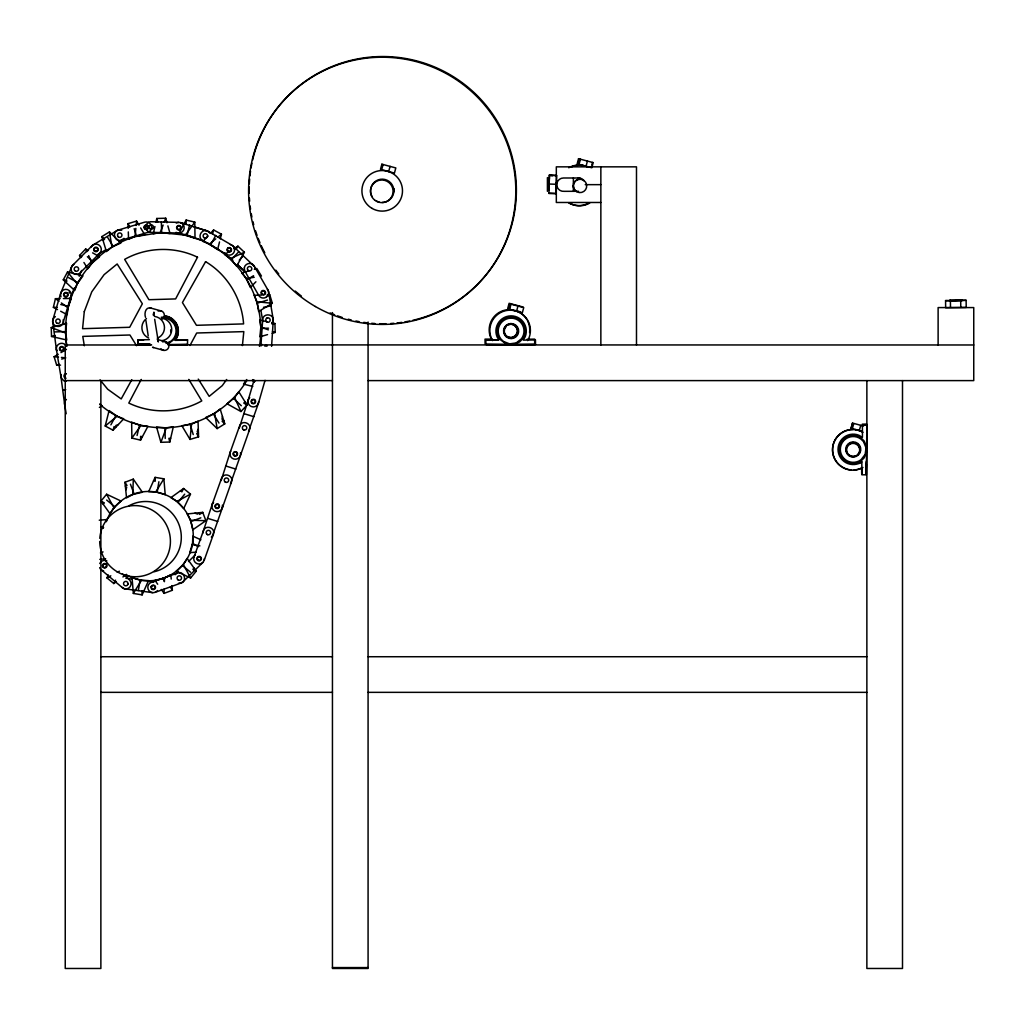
<?xml version="1.0" encoding="UTF-8"?>
<svg xmlns="http://www.w3.org/2000/svg" width="1025" height="1025" viewBox="0 0 1025 1025"><rect width="100%" height="100%" fill="white"/><g stroke="black" fill="none" stroke-linecap="round" stroke-linejoin="round"><path stroke-width="1.5" d="M861.833 461.788L861.858 474.806L866.317 474.793L866.868 425.106L862.409 425.106L862.448 437.368L859.04 435.317A15.196 15.196 0 0 0 838.027 449.36A15.196 15.196 0 0 0 859.04 463.403L861.833 461.788L859.04 463.479M548.952 190.061L549.438 174.942L556.69 175.57L549.438 175.326L552.424 175.8M140.553 440.135L147.92 426.323L140.822 425.618L131.648 422.159L131.879 438.085L140.553 440.135L140.617 436.343L142.36 436.752M186.114 220.067L178.747 233.892L185.845 234.597L195.019 238.056L194.788 222.118L186.114 220.067L186.05 223.873L184.308 223.463M556.127 187.78L556.088 191.329L556.28 188.203M866.368 464.261L866.138 473.768L866.112 463.287M556.319 187.947L556.075 193.738L548.952 193.494L549.438 174.942M556.69 175.954L556.075 193.738M132.827 494.486L133.288 479.136L124.947 482.275L126.549 497.855L132.827 494.486L142.373 492.231L133.288 479.136M171.905 585.582L172.379 590.259L164.051 593.385L164.179 589.003M171.239 579.087L170.791 574.666L164.513 578.049L164.397 581.675L163.154 578.369M196.095 552.142L189.753 552.667L192.572 543.263L192.79 536.139L200.874 539.778M556.178 186.14L556.293 182.693M271.587 346.335L273.291 319.762C273.227 313.752 263.694 313.035 262.72 318.98L260.914 345.873M203.052 532.898L203.155 531.488M221.144 480.533L230.151 452.384A5.343 5.343 0 0 1 230.728 451.141M239.222 428.168L248.229 400.019M549.362 178.517L549.426 177.735M63.383 298.557L71.353 298.442L67.893 307.628L67.202 314.713L60.68 311.241M65.613 332.984L66.574 323.221L51.25 327.564L51.519 336.469L66.779 340.018L65.613 332.984L51.25 327.564M128.304 231.919L128.561 239.299L135.057 236.365L135.838 228.37M136.133 225.462L136.568 221.08L128.035 223.642L128.189 228.344M190.035 439.417L191.547 424.145L198.043 421.198L198.568 436.855L190.035 439.417L181.873 425.747L191.547 424.145M242.412 345.566L243.809 331.613L196.685 333.01L189.984 345.463M266.872 321.658L259.671 319.992L260.837 327.026L259.876 336.789L267.538 334.611M509.451 344.733L535.511 344.387L485.901 344.387L509.451 344.733L509.566 343.875L516.177 342.939L521.443 338.801A12.915 12.915 0 0 0 519.726 321.44A12.915 12.915 0 0 0 502.276 321.632A12.915 12.915 0 0 0 500.943 339.032L503.352 341.389L509.566 343.875M153.34 227.627A2.229 2.229 0 0 0 150.611 224.898A2.229 2.229 0 0 0 149.612 228.626A2.229 2.229 0 0 0 153.34 227.627L153.417 227.05M60.859 375.97L61.052 374.573M222.015 419.225L222.438 416.419M138.349 590.49L140.092 579.983M157.145 492.269L158.888 481.75M154.929 226.538L153.263 233.738L160.297 232.573L170.06 233.533L167.882 225.872M155.928 222.22L156.799 218.479L165.704 218.21L167.011 222.809M169.791 442.031L173.34 426.772L166.306 427.925L156.543 426.964L160.899 442.3L169.791 442.031L168.882 438.341L170.662 438.29M57.528 309.563L53.377 307.346L55.427 298.672L60.206 298.608M137.068 435.497L139.528 425.132M187.152 235.084L189.599 224.718M105.203 426.003L109.098 410.564L117.068 416.278L123.743 418.789L113.045 430.231L105.203 426.003L117.068 416.278M219.517 241.926L217.569 249.652L209.6 243.937L202.924 241.426L207.972 236.032M220.298 238.838L221.464 234.2L213.623 229.984L210.407 233.418M381.697 169.676L383.081 164.513M388.68 171.547L390.064 166.383M509.31 307.5L510.347 303.631M509.617 309.345L511.001 304.182M516.587 311.216L517.971 306.052M577.844 164.026L579.227 158.862M578.382 164.179L579.766 159.016M579.061 164.359L580.445 159.195M586.044 166.229L587.428 161.066M591.809 165.012L592.501 162.437M851.109 428.424L852.493 423.261M852.339 428.745L853.723 423.594M859.322 430.615L860.705 425.452M866.919 451.243L864.178 457.842L861.641 460.392A13.812 13.812 0 0 1 843.05 458.764A13.812 13.812 0 0 1 843.05 440.122A13.812 13.812 0 0 1 861.641 438.495L864.178 441.045L866.919 447.643M113.045 430.231L114.095 426.579L115.671 427.425M213.623 229.984L212.572 233.636L210.996 232.79M258.543 402.876L265.052 380.313M248.204 400.147L253.982 380.365M127.805 584.506L127.971 583.942A2.229 2.229 0 0 0 124.973 581.521A2.229 2.229 0 0 0 124.371 585.326A2.229 2.229 0 0 0 127.971 583.942M60.693 293.304L52.723 320.338C51.468 326.219 60.603 329.025 62.858 323.439L71.02 296.097A5.343 5.343 0 0 0 65.446 289.37A5.343 5.343 0 0 0 60.975 296.878M203.155 531.514L212.073 504.748A5.343 5.343 0 0 1 213.533 502.429A5.343 5.343 0 0 0 214.955 511.18A5.343 5.343 0 0 0 222.515 506.529M212.137 504.582L221.746 477.714C224.296 472.256 233.277 475.549 231.688 481.366L212.393 536.126M258.454 403.158L248.562 431.384M204.206 560.291L213.61 533.73C215.186 527.913 206.204 524.633 203.655 530.079L194.045 556.959M125.755 490.065L126.716 487.387M77.234 283.874L74.722 290.536L63.281 279.838L67.509 271.997L82.961 275.892L77.234 283.874L67.509 271.997M66.83 345.758A97.618 97.618 0 0 1 135.133 236.647L160.297 232.573L163.129 225.064M164.154 222.323L165.704 218.21M160.899 442.3L166.306 427.925M70.892 296.545L74.453 287.833M79.194 276.263L81.577 270.446M60.911 292.714L71.814 266.321L73.774 264.373M197.159 431.627L198.299 429.027M155.095 477.368L148.689 491.654L155.813 491.872L165.204 494.691L163.885 478.816L155.095 477.368L155.287 481.161L153.519 480.866M142.129 594.884L148.548 580.598L141.424 580.381L132.033 577.549L133.352 593.437L142.129 594.884L141.95 591.092L143.705 591.387M116.35 581.7L113.813 583.545L106.933 577.882L108.291 574.999M190.496 494.127L183.693 508.541L176.966 501.392L170.906 497.65L183.616 488.477L190.496 494.127L176.966 501.392M113.813 583.545L115.543 580.163M183.616 488.477L181.873 491.859L180.49 490.732M141.245 379.442L128.804 403.068C151.662 414.138 179.644 413.37 201.784 400.89L188.805 379.404M66.087 282.464L66.933 280.901L63.281 279.838M110.892 424.85L115.94 415.458M210.727 244.744L215.775 235.366M153.161 314.97L153.917 312.151L154.275 316.084M131.815 379.698L121.206 398.93L107.702 389.231L100.04 379.878M233.931 248.639L237.915 246.154L244.398 252.265L236.634 266.18L230.42 258.595L224.616 254.443L230.894 250.536M187.46 340.185L175.288 340.351L177.274 336.559M175.288 340.351L177.21 336.93A15.196 15.196 0 0 0 177.082 325.297M237.915 246.154L235.955 249.408L234.648 248.191M113.89 507.772L110.136 513.832L100.962 501.135L106.626 494.242L121.027 501.046L113.89 507.772L106.626 494.242M155.813 491.872L163.885 478.816M133.352 593.437L141.424 580.381M183.347 564.48L187.088 558.42L196.262 571.117L190.612 577.998L176.198 571.207L183.347 564.48L190.612 577.998M230.471 483.762L249.78 428.988C251.356 423.184 242.374 419.891 239.824 425.349L230.215 452.217A5.343 5.343 0 0 0 233.623 458.957A5.343 5.343 0 0 0 240.362 455.548A5.343 5.343 0 0 0 240.465 452.781M92.609 252.855L99.566 256.737L91.981 262.964L87.83 268.755L83.922 262.49M185.845 234.597L194.788 222.118M131.879 438.085L140.822 425.618M246.769 379.545L243.489 384.106L252.765 386.451M234.623 397.546L238.774 391.755L247.051 405.042L240.952 411.525L227.037 403.773L234.623 397.546L240.952 411.525M226.679 379.506L222.271 385.631L209.177 396.355L198.273 379.109M271.843 323.759L273.291 319.915L268.576 291.766A5.343 5.343 0 0 0 267.358 289.306M103.218 504.249L104.345 502.865L100.962 501.135M177.927 502.404L184.692 494.178M194.02 568.004L192.879 569.387L196.262 571.117M239.286 260.171L243.309 255.609M80.898 257.634L79.54 255.456L85.652 248.972L88.432 250.536M231.304 259.671L238.607 251.919M245.026 401.787L243.796 403.081L247.051 405.042M255.904 281.785L250.356 287.5L246.308 278.557L241.797 273.047L248.857 270.895M123.999 238.351L118.99 241.797M175.108 574.717L178.465 571.425M188.523 561.546L195.237 554.948M202.899 562.405L182.463 582.354L178.491 583.327M211.342 537.036L212.393 536.101M111.956 247.063L106.433 251.586L101.872 236.596L109.457 231.919L120.886 243.015L111.956 247.063L109.457 231.919M209.6 243.937L215.801 238.851M218.069 236.993L221.464 234.2M214.648 413.447L220.157 408.924L224.718 423.914L217.146 428.591L205.718 417.495L214.648 413.447L217.146 428.591M55.35 316.558L53.377 318.493L52.647 321.184L56.401 349.474A5.343 5.343 0 0 0 56.798 350.793A5.343 5.343 0 0 1 59.424 343.798A5.343 5.343 0 0 1 66.484 346.309M122.923 576.96L126.511 574.372M205.884 520.7L192.79 529.771L190.535 520.226L187.165 513.948L202.745 512.359L205.884 520.7L190.535 520.226M202.745 512.359L199.555 514.422L198.927 512.743M99.387 407.425L102.052 405.772L99.733 404.106M103 240.273L104.512 239.338L101.872 236.596M246.884 279.825L253.534 275.725M98.887 253.931L105.601 249.869M117.593 230.253C111.968 232.406 114.595 241.593 120.514 240.439L147.882 232.368A5.343 5.343 0 0 0 151.328 225.641A5.343 5.343 0 0 0 144.602 222.194L117.593 230.253L121.744 230.189M117.644 230.228L93.16 244.911A5.343 5.343 0 0 0 91.302 246.935M60.526 365.118L56.683 365.246L54.12 356.713L58.233 354.266M60.962 352.626L66.433 349.358M267.205 294.854L269.767 294.764L272.33 303.298L258.646 311.459L257.044 301.786L254.11 295.29L261.49 295.046M168.6 343.631L174.212 339.224A13.812 13.812 0 0 0 161.207 317.263M56.683 365.246L58.899 364.016M266.436 296.597L269.767 294.764M106.933 577.882L110.803 575.807M117.247 572.347L119.387 571.194M230.42 258.595L244.398 252.265M115.748 425.542L118.4 424.504M125.345 486.093L127.01 485.466L124.947 482.275M100.399 552.911L103.064 551.911M190.855 521.584L200.836 517.83M171.995 586.428L170.329 587.056L172.379 590.259M266.923 318.096A2.229 2.229 0 0 1 270.177 320.159A2.229 2.229 0 0 1 266.769 321.952A2.229 2.229 0 0 1 266.923 318.096L267.461 317.891M155.185 592.347L181.694 582.802C187.191 580.355 184.052 571.322 178.222 572.796L151.341 582.379M254.328 269.229L256.775 268.486L261.465 276.071M61.692 359.096L65.779 357.866L61.41 357.43M257.275 303.157L267.487 300.094M198.44 433.024L196.736 433.537L198.568 436.855M272.137 333.304L275.2 332.433L274.931 323.528L271.881 322.824M166.076 343.413L171.149 341.094L173.507 338.686A12.915 12.915 0 0 0 162.463 318.045M513.064 344.72L519.637 341.914L522.148 339.339A13.812 13.812 0 0 0 520.316 320.774A13.812 13.812 0 0 0 501.661 320.979A13.812 13.812 0 0 0 500.251 339.583L505.966 343.875L509.451 344.759M51.519 336.469L55.209 335.559L55.26 337.34M272.471 324.143L274.931 323.528M164.513 578.049L154.967 580.304L157.683 584.224M263.476 307.321L270.946 305.86M135.057 236.365L144.73 234.763L140.643 227.922M246.308 278.557L254.238 277.262M62.73 390.102L65.741 389.628M99.784 559.355L105.665 558.753M99.246 520.2L107.189 519.534M945.562 300.594L966.127 300.312L966.216 307.423L945.652 307.718L945.562 300.594L951.021 300.85M966.127 300.312L952.481 300.825M65.792 373.817L66.369 373.792A2.229 2.229 0 0 0 63.986 375.842A2.229 2.229 0 0 0 66.048 378.225M55.094 331.908L65.754 331.6M260.696 328.41L268.512 328.179M151.213 308.166C145.665 306.27 144.013 313.394 145.537 317.366M149.394 339.659L137.914 339.852L137.965 344.31L150.534 344.49M143.59 340.108L137.85 340.185L137.914 344.643L150.47 344.823M187.524 339.813L175.352 339.98L187.524 339.852L187.524 344.643L168.062 344.9L973.75 344.977M492.205 339.07L485.03 339.121L485.081 343.618M137.965 344.272L149.842 344.105M485.85 339.941L498.778 339.762L485.85 339.98L485.901 344.426M527.029 339.262L534.64 339.121L534.691 343.58M137.914 344.605L149.778 344.451M168.113 344.567L187.575 344.31M862.243 424.171L866.689 424.068M866.868 425.183L862.409 425.106M585.237 184.654L600.855 184.654M600.855 202.476L556.319 202.476L556.319 166.844L636.487 166.844L636.487 344.977M151.649 344.977L65.241 344.977L65.241 968.471L100.873 968.471L100.873 380.608M65.241 380.608L332.446 380.608M368.077 380.608L973.75 380.608L973.75 307.577L938.118 307.577L938.118 344.977M100.873 656.73L332.446 656.73M368.077 656.73L866.868 656.73M100.873 692.349L332.446 692.349M368.077 692.349L866.868 692.349M332.446 967.574L368.077 967.574M53.377 307.346L57.182 307.423M178.837 222.374L150.662 221.733C144.653 222.041 144.333 231.599 150.303 232.316L178.837 233.059A5.343 5.343 0 0 0 184.013 226.371A5.343 5.343 0 0 0 176.236 223.053M549.067 184.026L556.191 184.269M548.823 193.123L556.075 193.366M578.241 177.991L579.983 178.119M257.044 301.786L272.33 303.298M54.12 356.713L58.502 357.148M160.297 232.573L185.653 235.148A97.618 97.618 0 0 1 259.453 346.373M66.33 381.351L63.652 380.698L61.077 377.52L56.426 349.717M125.832 578.254L132.058 579.099M147.549 581.201L153.776 582.033M152.584 592.655L124.294 588.734L121.924 587.325M103.602 527.401L101.27 527.017L103.333 528.298M192.175 544.608L199.875 545.877M60.782 304.528L68.393 306.321M153.66 347.565L152.546 347.283L163.949 350.409M523.07 307.039L509.118 303.298L507.734 308.461L508.964 308.781M517.587 311.1L520.469 311.869M863.537 426.041L852.454 423.069L851.07 428.232L862.192 431.384M150.098 307.884L161.514 311.023M157.261 339.416L166.076 341.85M202.924 240.721L177.466 232.893A5.343 5.343 0 0 1 176.108 232.316M243.719 413.575L253.892 416.701M225.641 465.939L235.814 469.078M207.55 518.317L217.723 521.443M209.753 232.867L207.627 231.086L180.387 222.617L184.91 224.027M193.994 226.845L207.627 231.086M194.955 513.153L197.633 514.114M260.837 327.026L268.345 329.858M272.458 331.408L275.2 332.433M243.348 429.68A2.229 2.229 0 0 0 246.782 427.95A2.229 2.229 0 0 0 243.553 425.836A2.229 2.229 0 0 0 243.348 429.68L243.873 429.936M225.257 482.058A2.229 2.229 0 0 0 228.703 480.315A2.229 2.229 0 0 0 225.474 478.201A2.229 2.229 0 0 0 225.257 482.058L225.782 482.301M207.178 534.422A2.229 2.229 0 0 0 210.625 532.68A2.229 2.229 0 0 0 207.396 530.578A2.229 2.229 0 0 0 207.178 534.422L207.703 534.678M68.662 277.685L78.054 282.733M252.765 379.622L255.276 380.967M231.829 245.142L207.447 231.009C202.028 228.383 197.146 236.608 202.04 240.119L226.692 254.507A5.343 5.343 0 0 0 234.277 251.663A5.343 5.343 0 0 0 230.33 244.578M79.54 255.456L81.718 256.775M192.572 543.263L198.158 546.722M55.427 298.672L58.989 301.235M61.372 302.939L67.893 307.628M106.664 500.046L114.903 506.811M182.335 565.441L190.56 572.206M122.513 573.885C125.896 576.947 133.711 580.816 130.239 586.531C128.689 588.939 125.217 589.657 122.833 588.068L101.308 569.874A5.343 5.343 0 0 1 99.681 567.645M237.275 264.527L245.321 271.971L237.262 264.514M232.854 245.872L254.482 266.526M87.368 256.724L93.057 262.08M233.533 398.43L241.298 405.733M117.849 236.365L118.234 236.801A2.229 2.229 0 0 0 121.898 235.622A2.229 2.229 0 0 0 119.041 233.034A2.229 2.229 0 0 0 118.234 236.801M252.445 380.083L254.302 382.338M161.322 589.465L164.051 593.385M107.612 237.416L113.224 246.487M213.379 414.023L218.978 423.082M136.53 345.694L129.919 334.996L82.782 336.392L84.319 345.758M136.568 221.08L139.016 225.192M157.632 340.377L158.337 341.927L154.672 319.249M498.778 339.8L497.125 336.994A15.196 15.196 0 0 1 510.937 315.867A15.196 15.196 0 0 1 525.21 336.713L523.288 340.133L535.46 339.941L535.511 344.426M128.035 223.642L129.868 226.973M85.652 248.972L86.856 251.65M88.675 255.648L91.981 262.964M130.431 484.184L134.185 494.165M134.185 228.652L136.428 236.134M190.176 424.376L193.238 434.574M156.799 218.479L157.722 222.169M260.991 310.793L262.836 321.607M66.189 413.78L64.639 404.503A5.343 5.343 0 0 1 66.394 399.468M148.215 335.969L145.922 320.543M63.166 319.851L63.793 324.528M65.69 338.468L66.74 346.245M60.859 375.957L64.613 404.273A5.343 5.343 0 0 0 65.011 405.605M866.317 474.793L866.279 461.34M861.679 473.691L861.666 467.938M161.361 222.053L161.681 232.713M164.922 427.797L165.23 438.444M254.866 267.858L254.918 269.255M960.681 300.056L960.771 307.18M950.393 300.197L950.483 307.321M902.5 380.608L902.5 968.471L866.868 968.471L866.868 380.608M600.855 166.844L600.855 344.977M578.587 191.303L564.134 191.329A6.688 6.688 0 0 1 556.767 185.013A6.688 6.688 0 0 1 563.442 177.991L578.587 177.991A6.675 6.675 0 0 1 584.186 181.015M573.372 177.978L573.372 191.329M547.414 177.594L547.414 191.329M368.077 322.042L368.077 968.471L332.446 968.471L332.446 312.574M394.087 188.843A11.313 11.313 0 0 1 394.023 191.803M517.74 331.818A6.675 6.675 0 0 1 516.446 335.021M515.229 336.277A6.675 6.675 0 0 1 508.618 337.212M504.902 328.525A6.675 6.675 0 0 1 505.761 327.013M515.114 325.668A6.675 6.675 0 0 1 517.715 330.076M508.413 324.758A6.855 6.855 0 0 1 517.945 330.691A6.855 6.855 0 0 1 509.118 337.622A6.855 6.855 0 0 1 505.62 326.949M512.948 343.939A13.056 13.056 0 0 1 509.54 343.977M252.586 160.156A133.609 133.609 0 0 1 392.857 56.913A133.609 133.609 0 0 1 516.011 180.067A133.609 133.609 0 0 1 412.768 320.338M409.667 321.004A133.609 133.609 0 0 1 404.965 321.888M401.813 322.375A133.609 133.609 0 0 1 397.047 322.978M393.869 323.285A133.609 133.609 0 0 1 390.692 323.503M385.938 323.708A133.609 133.609 0 0 1 379.634 323.708M374.881 323.503A133.609 133.609 0 0 1 371.703 323.285M366.937 322.798A133.609 133.609 0 0 1 363.76 322.375M359.032 321.607A133.609 133.609 0 0 1 355.906 321.004M351.255 319.967A133.609 133.609 0 0 1 348.205 319.185M342.145 317.404A133.609 133.609 0 0 1 337.622 315.879M334.624 314.765A133.609 133.609 0 0 1 330.178 312.945M301.452 296.135A133.609 133.609 0 0 1 295.264 291.087M278.762 273.983A133.609 133.609 0 0 1 275.827 270.19M264.783 252.803A133.609 133.609 0 0 1 261.26 245.667M259.966 242.733A133.609 133.609 0 0 1 258.159 238.3M257.044 235.302A133.609 133.609 0 0 1 255.507 230.779M253.739 224.718A133.609 133.609 0 0 1 252.957 221.656M251.907 217.018A133.609 133.609 0 0 1 251.304 213.892M250.536 209.164A133.609 133.609 0 0 1 250.126 205.987M249.639 201.22A133.609 133.609 0 0 1 249.408 198.043M249.216 193.289A133.609 133.609 0 0 1 249.216 186.986M249.331 183.821A133.609 133.609 0 0 1 249.639 179.055M249.946 175.877A133.609 133.609 0 0 1 250.536 171.111M251.035 167.959A133.609 133.609 0 0 1 251.907 163.257M589.016 202.899A20.295 20.295 0 0 1 568.734 202.899M568.734 167.754A20.295 20.295 0 0 1 584.135 165.73M585.403 166.114A20.295 20.295 0 0 1 587.863 167.126M576.55 191.56A6.675 6.675 0 0 1 573.206 185.768M573.436 184.039A6.675 6.675 0 0 1 581.611 179.324M372.101 196.646A11.659 11.659 0 0 1 378.212 179.862A11.659 11.659 0 0 1 393.677 188.792A11.659 11.659 0 0 1 382.197 202.476M379.173 202.079A11.659 11.659 0 0 1 376.367 200.913M158.145 311.088A4.433 4.433 0 0 1 163.974 313.407A4.433 4.433 0 0 1 161.655 319.236M162.693 341.914A4.433 4.433 0 0 1 168.356 343.875A4.433 4.433 0 0 1 166.908 349.679A4.433 4.433 0 0 1 160.989 348.769M589.708 203.065A20.295 20.295 0 0 1 569.413 203.065M570.592 167.293A20.295 20.295 0 0 1 588.542 167.306M492.538 340.62A20.295 20.295 0 0 1 510.117 310.191A20.295 20.295 0 0 1 527.683 340.633M225.718 253.828A5.343 5.343 0 0 1 224.808 252.765M99.809 538.356A35.632 35.324 69.4 0 1 154.109 511.296A35.632 35.324 69.4 0 1 152.264 572.373A35.632 35.324 69.4 0 1 99.72 541.443M129.214 505.645A35.632 35.324 69.4 0 1 179.016 524.659A35.632 35.324 69.4 0 1 154.07 571.771M106.331 521.738A44.652 44.652 0 0 1 165.73 494.87A44.652 44.652 0 0 1 188.664 555.896A44.652 44.652 0 0 1 126.28 574.794M162.091 318.275A11.313 11.313 0 0 1 161.707 340.697M154.852 316.482A11.313 11.313 0 0 1 157.338 338.186M148.676 338.032A11.313 11.313 0 0 1 146.46 318.57M164.987 315.854A15.196 15.196 0 0 1 177.274 336.597M170.662 329.871A7.572 7.572 0 0 1 170.688 331.844M862.973 467.464A20.295 20.295 0 0 1 832.543 449.885A20.295 20.295 0 0 1 862.986 432.319M861.769 467.9A20.295 20.295 0 0 1 854.107 469.95M851.467 469.95A20.295 20.295 0 0 1 842.64 467.272M841.525 466.567A20.295 20.295 0 0 1 852.8 429.411M855.439 429.577A20.295 20.295 0 0 1 858.053 430.103M859.309 430.487A20.295 20.295 0 0 1 861.782 431.512M847.047 446.798A6.675 6.675 0 0 1 859.847 448.489M847.79 453.627A6.855 6.855 0 0 1 849.059 444.017A6.855 6.855 0 0 1 858.668 445.286A6.855 6.855 0 0 1 857.4 454.895M855.849 455.779A6.855 6.855 0 0 1 849.059 454.895M164.922 316.187A15.196 15.196 0 0 1 172.226 319.121M175.057 321.888A15.196 15.196 0 0 1 176.518 324.105M222.387 505.158A5.343 5.343 0 0 1 222.284 507.926M258.684 401.787A5.343 5.343 0 0 1 251.112 406.451A5.343 5.343 0 0 1 249.703 397.674M261.247 345.579A5.343 5.343 0 0 1 261.977 344.4M246.782 380.57A97.618 97.618 0 0 1 99.784 404.375M264.629 346.014A2.242 2.242 0 0 1 266.244 345.425L266.82 345.528A2.242 2.242 0 0 1 267.346 345.771M265.757 345.886A1.807 1.807 0 0 1 266.692 345.925M70.853 296.609A5.343 5.343 0 0 1 70.187 297.839M68.983 292.163A4.023 4.023 0 0 1 69.533 293.06M157.466 590.515A5.343 5.343 0 0 1 156.492 591.528M155.3 592.245A5.343 5.343 0 0 1 148.215 589.375A5.343 5.343 0 0 1 151.239 582.367M103.602 570.861A5.343 5.343 0 0 1 101.129 569.644M204.398 558.612A5.343 5.343 0 0 1 198.248 563.968A5.343 5.343 0 0 1 193.968 557.023M99.784 563.545A5.343 5.343 0 0 1 106.831 560.829M98.9 253.918A5.343 5.343 0 0 1 97.644 254.507M527.657 320.953A20.295 20.295 0 0 1 529.579 332.574M491.885 340.069A20.295 20.295 0 0 1 513.423 310.024M514.717 310.332A20.295 20.295 0 0 1 527.029 319.787M866.035 447.758L865.164 454.382L861.09 459.687A12.915 12.915 0 0 1 843.703 458.162A12.915 12.915 0 0 1 843.703 440.712A12.915 12.915 0 0 1 861.09 439.2L863.473 441.583L866.035 447.758M71.122 268.307C70.315 272.804 76.093 276.199 79.63 273.316L99.822 253.137A5.343 5.343 0 0 0 99.63 245.577A5.343 5.343 0 0 0 92.071 245.769L72.198 265.757L71.122 268.307M244.296 267.922L244.629 270.677L258.748 295.482A5.343 5.343 0 0 0 266.09 297.288A5.343 5.343 0 0 0 267.897 289.947L253.88 265.501C251.292 261.734 244.783 263.387 244.296 267.922M84.281 311.638L82.577 328.679L129.688 327.282L142.36 303.759L117.17 263.976L104.102 274.662L91.763 291.843L84.281 311.638M176.672 227.14L176.595 227.717A2.242 2.242 0 0 0 180.426 229.305L180.784 228.844A2.242 2.242 0 0 0 179.695 225.641A2.242 2.242 0 0 0 176.672 227.14M381.864 164.192L380.48 169.356L394.433 173.097L395.817 167.933L381.864 164.192M509.771 303.848L508.387 309.012L522.34 312.753L523.724 307.59L509.771 303.848M578.536 158.696L577.165 163.859L591.797 167.767L593.18 162.603L578.536 158.696M151.213 586.454L151.047 587.018A2.242 2.242 0 0 0 153.212 589.606A2.242 2.242 0 0 0 155.493 587.133L155.352 586.556A2.242 2.242 0 0 0 151.213 586.454M148.433 227.755L148.241 228.306A2.242 2.242 0 0 1 144.102 227.973L144 227.396A2.242 2.242 0 0 1 146.421 225.052A2.242 2.242 0 0 1 148.433 227.755M197.517 257.211L175.634 298.916L148.92 299.71L124.653 259.376C146.767 246.935 174.698 246.167 197.517 257.211M205.589 261.657L182.424 302.567L196.467 325.309L243.591 323.9C241.797 298.634 227.435 274.649 205.589 261.657M227.64 248.268L227.294 248.742A2.242 2.242 0 0 0 229.882 251.971L230.42 251.74A2.242 2.242 0 0 0 231.009 248.422A2.242 2.242 0 0 0 227.64 248.268M106.421 567.12L105.998 567.53A2.242 2.242 0 0 1 102.705 566.787A2.242 2.242 0 0 1 103.858 563.622L104.435 563.481A2.242 2.242 0 0 1 106.421 567.12M223.604 420.237L222.092 421.173L224.718 423.914L223.604 420.237M262.695 290.562L262.157 290.793A2.242 2.242 0 0 0 262.784 294.892L263.361 294.957A2.242 2.242 0 0 0 265.539 292.381A2.242 2.242 0 0 0 262.695 290.562M949.342 300.479L962.526 300.363L949.342 300.479M62.102 350.922L61.513 350.96A2.242 2.242 0 0 1 59.488 348.269A2.242 2.242 0 0 1 62.422 346.604L62.948 346.86A2.242 2.242 0 0 1 62.102 350.922M254.495 399.571L253.944 399.34A2.242 2.242 0 0 0 251.433 402.646L251.791 403.107A2.242 2.242 0 0 0 255.161 402.876A2.242 2.242 0 0 0 254.495 399.571M65.267 296.866L64.729 296.635A2.242 2.242 0 0 1 64.075 293.329A2.242 2.242 0 0 1 67.445 293.112L67.804 293.586A2.242 2.242 0 0 1 65.267 296.866M236.519 452.012L235.993 451.756A2.242 2.242 0 0 0 233.29 454.895L233.623 455.382A2.242 2.242 0 0 0 236.993 455.343A2.242 2.242 0 0 0 236.519 452.012M218.44 504.377L217.915 504.121A2.242 2.242 0 0 0 215.199 507.273L215.532 507.747A2.242 2.242 0 0 0 218.914 507.721A2.242 2.242 0 0 0 218.44 504.377M200.349 556.742L199.824 556.498A2.242 2.242 0 0 0 197.12 559.637L197.453 560.124A2.242 2.242 0 0 0 200.823 560.086A2.242 2.242 0 0 0 200.349 556.742M232.688 260.273L229.241 257.083L232.662 260.26M94.403 251.087L94.031 250.625A2.242 2.242 0 0 1 95.03 247.409A2.242 2.242 0 0 1 98.105 248.819L98.195 249.395A2.242 2.242 0 0 1 94.403 251.087M374.689 200.131A11.313 11.313 0 0 0 392.959 193.033A11.313 11.313 0 0 0 377.687 180.759A11.313 11.313 0 0 0 374.689 200.131M507.093 336.584A6.675 6.675 0 0 0 517.241 331.024A6.675 6.675 0 0 0 507.349 325.015A6.675 6.675 0 0 0 507.093 336.584M506.568 337.123A7.572 7.572 0 0 0 518.624 331.972A7.572 7.572 0 0 0 508.131 324.105A7.572 7.572 0 0 0 506.568 337.123M575.32 190.637A6.675 6.675 0 0 0 586.505 187.639A6.675 6.675 0 0 0 578.318 179.465A6.675 6.675 0 0 0 575.32 190.637M315.392 306.526A133.609 133.609 0 0 0 515.806 190.817A133.609 133.609 0 0 0 315.392 75.12A133.609 133.609 0 0 0 315.392 306.526M372.049 208.395A20.295 20.295 0 0 0 402.492 190.829A20.295 20.295 0 0 0 372.062 173.251A20.295 20.295 0 0 0 372.049 208.395M203.808 237.518A2.229 2.229 0 0 0 207.511 236.442A2.229 2.229 0 0 0 204.718 233.777A2.229 2.229 0 0 0 203.808 237.518M227.986 251.112A1.807 1.807 0 0 0 230.997 250.241A1.807 1.807 0 0 0 228.742 248.076A1.807 1.807 0 0 0 227.986 251.112M849.494 455.689A6.675 6.675 0 0 0 859.706 450.244A6.675 6.675 0 0 0 849.879 444.132A6.675 6.675 0 0 0 849.494 455.689M848.623 455.459A7.572 7.572 0 0 0 860.731 450.436A7.572 7.572 0 0 0 850.34 442.454A7.572 7.572 0 0 0 848.623 455.459M177.914 229.28A1.807 1.807 0 0 0 180.618 227.729A1.807 1.807 0 0 0 177.914 226.153A1.807 1.807 0 0 0 177.914 229.28M216.224 507.734A1.807 1.807 0 0 0 219.017 506.337A1.807 1.807 0 0 0 216.403 504.62A1.807 1.807 0 0 0 216.224 507.734M234.302 455.369A1.807 1.807 0 0 0 237.095 453.972A1.807 1.807 0 0 0 234.494 452.243A1.807 1.807 0 0 0 234.302 455.369M248.05 270.305A2.229 2.229 0 0 0 251.753 269.229A2.229 2.229 0 0 0 248.972 266.564A2.229 2.229 0 0 0 248.05 270.305M262.054 293.996A1.807 1.807 0 0 0 265.052 293.137A1.807 1.807 0 0 0 262.81 290.959A1.807 1.807 0 0 0 262.054 293.996M252.099 402.774A1.807 1.807 0 0 0 255.123 401.954A1.807 1.807 0 0 0 252.919 399.75A1.807 1.807 0 0 0 252.099 402.774M74.876 270.664A2.229 2.229 0 0 0 78.579 269.562A2.229 2.229 0 0 0 75.786 266.91A2.229 2.229 0 0 0 74.876 270.664M94.684 250.779A1.807 1.807 0 0 0 97.682 249.895A1.807 1.807 0 0 0 95.428 247.743A1.807 1.807 0 0 0 94.684 250.779M56.875 323.144A2.229 2.229 0 0 0 60.219 321.222A2.229 2.229 0 0 0 56.887 319.287A2.229 2.229 0 0 0 56.875 323.144M64.934 296.276A1.807 1.807 0 0 0 67.65 294.739A1.807 1.807 0 0 0 64.959 293.15A1.807 1.807 0 0 0 64.934 296.276M144.999 228.626A1.807 1.807 0 0 0 147.984 227.678A1.807 1.807 0 0 0 145.665 225.577A1.807 1.807 0 0 0 144.999 228.626M177.902 579.766A2.229 2.229 0 0 0 181.502 578.382A2.229 2.229 0 0 0 178.504 575.96A2.229 2.229 0 0 0 177.902 579.766M152.148 588.76A1.807 1.807 0 0 0 155.07 587.645A1.807 1.807 0 0 0 152.635 585.672A1.807 1.807 0 0 0 152.148 588.76M60.667 350.23A1.807 1.807 0 0 0 63.486 348.884A1.807 1.807 0 0 0 60.911 347.116A1.807 1.807 0 0 0 60.667 350.23M103.551 567.132A1.807 1.807 0 0 0 106.472 566.018A1.807 1.807 0 0 0 104.05 564.045A1.807 1.807 0 0 0 103.551 567.132M198.145 560.111A1.807 1.807 0 0 0 200.938 558.702A1.807 1.807 0 0 0 198.325 556.985A1.807 1.807 0 0 0 198.145 560.111"/></g></svg>
